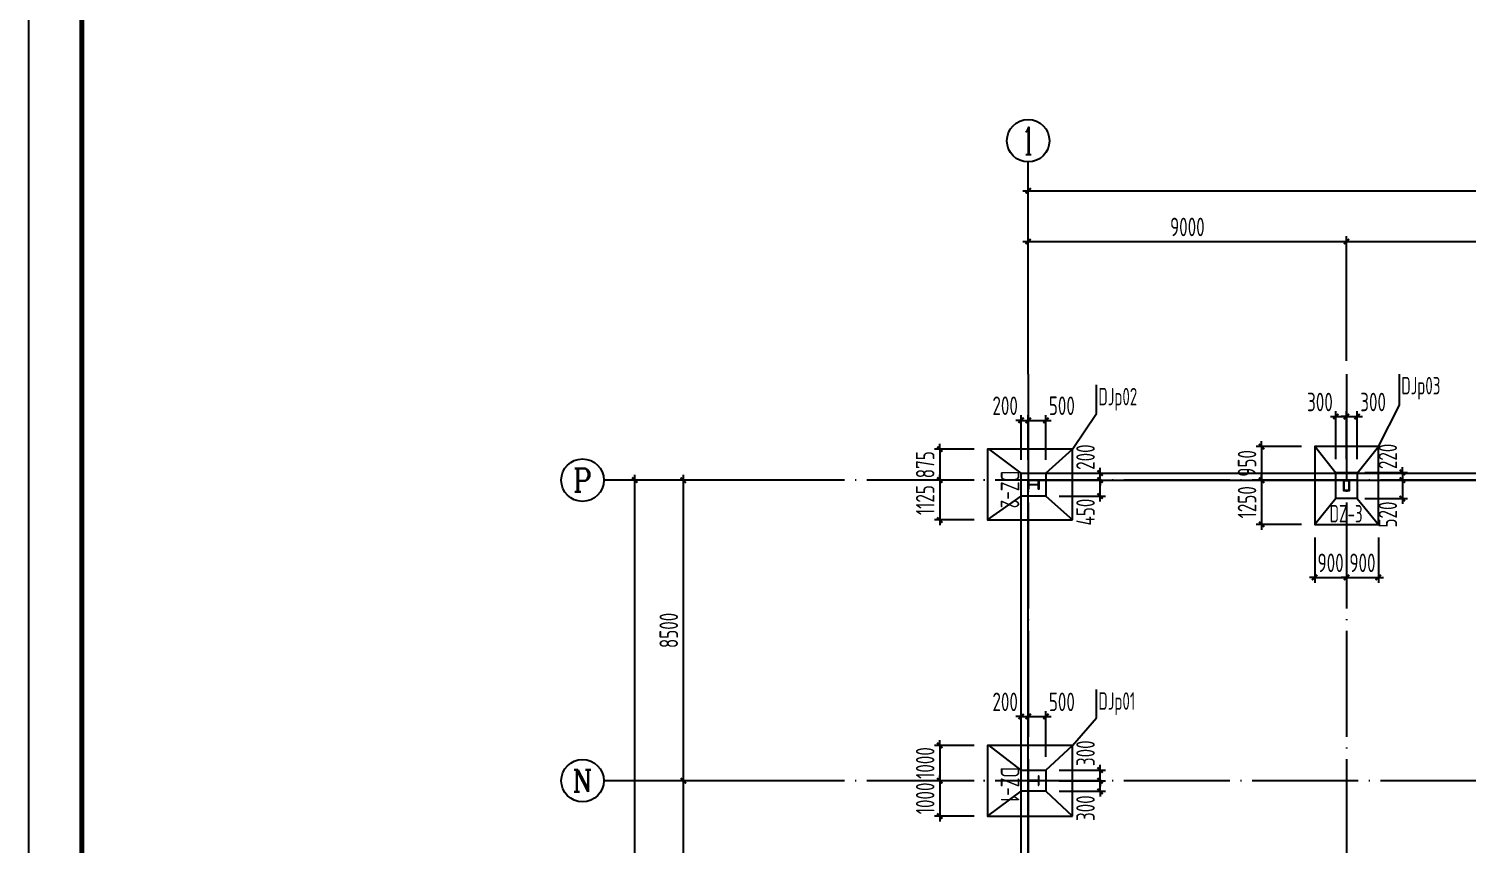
# Model space of a CAD drawing. Extents: x 753177 to 2169292, y -530934 to -273477.
# Drawn here: x 952536 to 993206, y -386173 to -363109 of the extents above; entities that cross this region are included whole.
import ezdxf
from ezdxf.enums import TextEntityAlignment as Align

# ---------------------------------------------------------------- set-up
doc = ezdxf.new("R2010")
doc.units = 0
doc.header["$LTSCALE"] = 1500
doc.header["$MEASUREMENT"] = 0
doc.linetypes.add('DOTE', pattern=[2.42, 2, -0.2, 0.02, -0.2])
doc.layers.get('Defpoints').update_dxf_attribs({"color": 252})
for name, color, linetype in [('00-tk', 151, 'Continuous'), ('AXIS', 3, 'Continuous'), ('AXIS_TEXT', 7, 'Continuous'), ('BASE', 7, 'Continuous'), ('BASE_DIM', 3, 'Continuous'), ('BASE_NUM', 7, 'Continuous'), ('DIM', 3, 'Continuous'), ('M_Prof', 2, 'Continuous'), ('TEXT', 7, 'Continuous'), ('梁__实线', 140, 'Continuous')]:
    doc.layers.add(name, color=color, linetype=linetype)
doc.layers.add('TK', color=252, linetype='Continuous', lineweight=13)
doc.styles.add('_TCH_AXIS', font='COMPLEX', dxfattribs={"bigfont": 'GBCBIG'})
doc.styles.add('COMPLEX', font='COMPLEX')
doc.styles.add('H360', font='Tssdeng.shx', dxfattribs={"width": 0.65, "height": 360, "bigfont": 'tssdchn.shx'})
doc.styles.add('TSSD_Dimension', font='Tssdeng.shx', dxfattribs={"width": 0.7, "bigfont": 'hztxt.shx'})
doc.styles.add('TSSD_Label', font='Tssdeng.shx', dxfattribs={"width": 0.7, "bigfont": 'hztxt.shx'})
doc.dimstyles.new('TSSD_150_150', dxfattribs={"dimtxt": 525, "dimasz": 150, "dimexe": 150, "dimexo": 375, "dimgap": 150, "dimtad": 1, "dimdec": 0, "dimzin": 0, "dimdsep": 46, "dimtxsty": 'TSSD_Dimension', "dimblk": 'ARCHTICK', "dimblk1": 'ARCHTICK', "dimblk2": 'ARCHTICK', "dimcen": 0, "dimdle": 150, "dimclrt": 7, "dimadec": 0, "dimazin": 0, "dimtfac": 1, "dimtdec": 0, "dimtix": 1, "dimtmove": 2, "dimatfit": 3, "dimfxl": 0, "dimtolj": 1, "dimtzin": 0, "dimarcsym": 0})

# ---------------------------------------------------------------- blocks, each defined once
blk = doc.blocks.new('A$C16496DF1')
at = {"layer": '00-tk'}
blk.add_line((176850, 1500), (3750, 1500), dxfattribs=at)
at = {"layer": '00-tk', "linetype": 'Continuous'}
blk.add_line((178350, 0), (0, 0), dxfattribs=at)
at = {"layer": '00-tk', "const_width": 150}
blk.add_lwpolyline([(3750, 124650), (176850, 124650), (176850, 1500), (3750, 1500)], close=True, dxfattribs=at)
blk = doc.blocks.new('_ArchTick')
at = {"color": 0, "linetype": 'ByBlock', "const_width": 0.4}
blk.add_lwpolyline([(-0.5, -0.5), (0.5, 0.5)], dxfattribs=at)
blk = doc.blocks.new('*D50')
at = {"layer": 'AXIS', "color": 0, "lineweight": -2, "transparency": 16777216}
for p, q in [((593375, 172245), (593375, 175770)), ((602375, 172245), (602375, 175770)), ((593225, 175620), (602525, 175620))]:
    blk.add_line(p, q, dxfattribs=at)
at = {"layer": 'Defpoints', "color": 0, "transparency": 16777216}
for p in [(602375, 175620), (593375, 171870), (602375, 171870)]:
    blk.add_point(p, dxfattribs=at)
at = {"layer": 'AXIS', "color": 0, "lineweight": -2, "transparency": 16777216, "xscale": 150, "yscale": 150, "zscale": 150, "rotation": 180}
blk.add_blockref('_ArchTick', (593375, 175620), dxfattribs=at)
at = {"layer": 'AXIS', "color": 0, "lineweight": -2, "transparency": 16777216, "xscale": 150, "yscale": 150, "zscale": 150}
blk.add_blockref('_ArchTick', (602375, 175620), dxfattribs=at)
at = {"layer": 'AXIS', "color": 7, "transparency": 16777216, "insert": (597875, 176033), "char_height": 525, "attachment_point": 5, "style": 'TSSD_Dimension'}
blk.add_mtext('\\A1;9000', dxfattribs=at)
blk = doc.blocks.new('*D63')
at = {"layer": 'AXIS', "color": 0, "lineweight": -2, "transparency": 16777216}
for p, q in [((587000, 160370), (583475, 160370)), ((583625, 151720), (583625, 160520)), ((587000, 151870), (583475, 151870))]:
    blk.add_line(p, q, dxfattribs=at)
at = {"layer": 'Defpoints', "color": 0, "transparency": 16777216}
for p in [(583625, 160370), (587375, 160370), (587375, 151870)]:
    blk.add_point(p, dxfattribs=at)
at = {"layer": 'AXIS', "color": 0, "lineweight": -2, "transparency": 16777216, "xscale": 150, "yscale": 150, "zscale": 150}
for p, rotation in [((583625, 160370), 90), ((583625, 151870), 270)]:
    blk.add_blockref('_ArchTick', p, dxfattribs=dict(at, rotation=rotation))
at = {"layer": 'AXIS', "color": 7, "transparency": 16777216, "insert": (583213, 156120), "char_height": 525, "attachment_point": 5, "rotation": 90, "style": 'TSSD_Dimension'}
blk.add_mtext('\\A1;8500', dxfattribs=at)
blk = doc.blocks.new('*D64')
at = {"layer": 'AXIS', "color": 0, "lineweight": -2, "transparency": 16777216}
for p, q in [((587000, 168870), (583475, 168870)), ((583625, 160220), (583625, 169020)), ((587000, 160370), (583475, 160370))]:
    blk.add_line(p, q, dxfattribs=at)
at = {"layer": 'Defpoints', "color": 0, "transparency": 16777216}
for p in [(583625, 168870), (587375, 168870), (587375, 160370)]:
    blk.add_point(p, dxfattribs=at)
at = {"layer": 'AXIS', "color": 0, "lineweight": -2, "transparency": 16777216, "xscale": 150, "yscale": 150, "zscale": 150}
for p, rotation in [((583625, 168870), 90), ((583625, 160370), 270)]:
    blk.add_blockref('_ArchTick', p, dxfattribs=dict(at, rotation=rotation))
at = {"layer": 'AXIS', "color": 7, "transparency": 16777216, "insert": (583213, 164620), "char_height": 525, "attachment_point": 5, "rotation": 90, "style": 'TSSD_Dimension'}
blk.add_mtext('\\A1;8500', dxfattribs=at)
blk = doc.blocks.new('_AXISO')
blk.add_circle((0, 0), 0.5)
at = {"layer": 'AXIS_TEXT', "style": 'COMPLEX', "width": 1.041667}
blk.add_attdef('A', text='', height=0.56, dxfattribs=at).set_placement((-0.25, -0.28), (0.25, -0.28), align=Align.FIT)
blk = doc.blocks.new('*D66')
at = {"layer": 'Defpoints', "color": 0, "transparency": 16777216}
for p in [(582250, 168870), (588523, 168870), (588523, 58370)]:
    blk.add_point(p, dxfattribs=at)
at = {"layer": 'DIM', "color": 0, "lineweight": -2, "transparency": 16777216}
for p, q in [((588148, 168870), (582100, 168870)), ((582250, 58220), (582250, 169020)), ((588148, 58370), (582100, 58370))]:
    blk.add_line(p, q, dxfattribs=at)
at = {"layer": 'DIM', "color": 0, "lineweight": -2, "transparency": 16777216, "xscale": 150, "yscale": 150, "zscale": 150}
for p, rotation in [((582250, 168870), 90), ((582250, 58370), 270)]:
    blk.add_blockref('_ArchTick', p, dxfattribs=dict(at, rotation=rotation))
at = {"layer": 'DIM', "color": 7, "transparency": 16777216, "insert": (581838, 113620), "char_height": 525, "attachment_point": 5, "rotation": 90, "style": 'TSSD_Dimension'}
blk.add_mtext('\\A1;110500', dxfattribs=at)
blk = doc.blocks.new('*D67')
at = {"layer": 'Defpoints', "color": 0, "transparency": 16777216}
for p in [(629375, 177057), (593375, 174158), (629375, 174158)]:
    blk.add_point(p, dxfattribs=at)
at = {"layer": 'DIM', "color": 0, "lineweight": -2, "transparency": 16777216}
for p, q in [((593225, 177057), (629525, 177057)), ((593375, 174533), (593375, 177207)), ((629375, 174533), (629375, 177207))]:
    blk.add_line(p, q, dxfattribs=at)
at = {"layer": 'DIM', "color": 0, "lineweight": -2, "transparency": 16777216, "xscale": 150, "yscale": 150, "zscale": 150, "rotation": 180}
blk.add_blockref('_ArchTick', (593375, 177057), dxfattribs=at)
at = {"layer": 'DIM', "color": 0, "lineweight": -2, "transparency": 16777216, "xscale": 150, "yscale": 150, "zscale": 150}
blk.add_blockref('_ArchTick', (629375, 177057), dxfattribs=at)
at = {"layer": 'DIM', "color": 7, "transparency": 16777216, "insert": (611375, 177470), "char_height": 525, "attachment_point": 5, "style": 'TSSD_Dimension'}
blk.add_mtext('\\A1;36000', dxfattribs=at)
blk = doc.blocks.new('*D73')
at = {"layer": 'AXIS', "color": 0, "lineweight": -2, "transparency": 16777216}
for p, q in [((602375, 172245), (602375, 175770)), ((611375, 172245), (611375, 175770)), ((602225, 175620), (611525, 175620))]:
    blk.add_line(p, q, dxfattribs=at)
at = {"layer": 'Defpoints', "color": 0, "transparency": 16777216}
for p in [(611375, 175620), (602375, 171870), (611375, 171870)]:
    blk.add_point(p, dxfattribs=at)
at = {"layer": 'AXIS', "color": 0, "lineweight": -2, "transparency": 16777216, "xscale": 150, "yscale": 150, "zscale": 150, "rotation": 180}
blk.add_blockref('_ArchTick', (602375, 175620), dxfattribs=at)
at = {"layer": 'AXIS', "color": 0, "lineweight": -2, "transparency": 16777216, "xscale": 150, "yscale": 150, "zscale": 150}
blk.add_blockref('_ArchTick', (611375, 175620), dxfattribs=at)
at = {"layer": 'AXIS', "color": 7, "transparency": 16777216, "insert": (606875, 176033), "char_height": 525, "attachment_point": 5, "style": 'TSSD_Dimension'}
blk.add_mtext('\\A1;9000', dxfattribs=at)
blk = doc.blocks.new('A$C01EB0BB3')
at = {"layer": 'M_Prof'}
for points in [[(300, 110500), (300, 110250), (288, 110250), (288, 110371), (12, 110371), (12, 110250), (0, 110250), (0, 110500), (12, 110500), (12, 110379), (288, 110379), (288, 110500)], [(8925, 110500), (9075, 110500), (9075, 110200), (8925, 110200)], [(8931, 110494), (9069, 110494), (9069, 110206), (8931, 110206)], [(300, 101875), (300, 102125), (288, 102125), (288, 102004), (12, 102004), (12, 102125), (0, 102125), (0, 101875), (12, 101875), (12, 101996), (288, 101996), (288, 101875)]]:
    blk.add_lwpolyline(points, close=True, dxfattribs=at)
blk = doc.blocks.new('*D76')
at = {"layer": 'BASE_DIM', "color": 0, "lineweight": -2, "transparency": 16777216}
for p, q in [((978293, -375001), (978293, -374851)), ((979268, -375001), (978143, -375001)), ((978293, -375001), (978293, -375876)), ((979268, -375876), (978143, -375876)), ((978293, -375876), (978293, -376026))]:
    blk.add_line(p, q, dxfattribs=at)
at = {"layer": 'Defpoints', "color": 0, "transparency": 16777216}
for p in [(979643, -375001), (978293, -375876), (979643, -375876)]:
    blk.add_point(p, dxfattribs=at)
at = {"layer": 'BASE_DIM', "color": 0, "lineweight": -2, "transparency": 16777216, "xscale": 150, "yscale": 150, "zscale": 150}
for p, rotation in [((978293, -375001), 270), ((978293, -375876), 90)]:
    blk.add_blockref('_ArchTick', p, dxfattribs=dict(at, rotation=rotation))
at = {"layer": 'BASE_DIM', "color": 7, "transparency": 16777216, "insert": (977881, -375439), "char_height": 525, "attachment_point": 5, "rotation": 90, "style": 'TSSD_Dimension'}
blk.add_mtext('\\A1;875', dxfattribs=at)
blk = doc.blocks.new('*D77')
at = {"layer": 'BASE_DIM', "color": 0, "lineweight": -2, "transparency": 16777216}
for p, q in [((978293, -375876), (978293, -375726)), ((979268, -375876), (978143, -375876)), ((978293, -375876), (978293, -377001)), ((979268, -377001), (978143, -377001)), ((978293, -377001), (978293, -377151))]:
    blk.add_line(p, q, dxfattribs=at)
at = {"layer": 'Defpoints', "color": 0, "transparency": 16777216}
for p in [(979643, -375876), (978293, -377001), (979643, -377001)]:
    blk.add_point(p, dxfattribs=at)
at = {"layer": 'BASE_DIM', "color": 0, "lineweight": -2, "transparency": 16777216, "xscale": 150, "yscale": 150, "zscale": 150}
for p, rotation in [((978293, -375876), 270), ((978293, -377001), 90)]:
    blk.add_blockref('_ArchTick', p, dxfattribs=dict(at, rotation=rotation))
at = {"layer": 'BASE_DIM', "color": 7, "transparency": 16777216, "insert": (977881, -376439), "char_height": 525, "attachment_point": 5, "rotation": 90, "style": 'TSSD_Dimension'}
blk.add_mtext('\\A1;1125', dxfattribs=at)
blk = doc.blocks.new('*D78')
at = {"layer": 'Defpoints', "color": 0, "transparency": 16777216}
for p in [(980793, -374184), (980593, -375676), (980793, -375676)]:
    blk.add_point(p, dxfattribs=at)
at = {"layer": 'DIM', "color": 0, "lineweight": -2, "transparency": 16777216}
for p, q in [((980593, -375301), (980593, -374034)), ((980793, -375301), (980793, -374034)), ((980593, -374184), (980443, -374184)), ((980593, -374184), (980793, -374184)), ((980793, -374184), (980943, -374184))]:
    blk.add_line(p, q, dxfattribs=at)
at = {"layer": 'DIM', "color": 0, "lineweight": -2, "transparency": 16777216, "xscale": 150, "yscale": 150, "zscale": 150}
blk.add_blockref('_ArchTick', (980593, -374184), dxfattribs=at)
at = {"layer": 'DIM', "color": 0, "lineweight": -2, "transparency": 16777216, "xscale": 150, "yscale": 150, "zscale": 150, "rotation": 180}
blk.add_blockref('_ArchTick', (980793, -374184), dxfattribs=at)
at = {"layer": 'DIM', "color": 7, "transparency": 16777216, "insert": (980142, -373771), "char_height": 525, "attachment_point": 5, "style": 'TSSD_Dimension'}
blk.add_mtext('\\A1;200', dxfattribs=at)
blk = doc.blocks.new('*D79')
at = {"layer": 'Defpoints', "color": 0, "transparency": 16777216}
for p in [(981293, -374184), (980793, -375676), (981293, -375676)]:
    blk.add_point(p, dxfattribs=at)
at = {"layer": 'DIM', "color": 0, "lineweight": -2, "transparency": 16777216}
for p, q in [((980793, -375301), (980793, -374034)), ((981293, -375301), (981293, -374034)), ((980643, -374184), (981443, -374184))]:
    blk.add_line(p, q, dxfattribs=at)
at = {"layer": 'DIM', "color": 0, "lineweight": -2, "transparency": 16777216, "xscale": 150, "yscale": 150, "zscale": 150, "rotation": 180}
blk.add_blockref('_ArchTick', (980793, -374184), dxfattribs=at)
at = {"layer": 'DIM', "color": 0, "lineweight": -2, "transparency": 16777216, "xscale": 150, "yscale": 150, "zscale": 150}
blk.add_blockref('_ArchTick', (981293, -374184), dxfattribs=at)
at = {"layer": 'DIM', "color": 7, "transparency": 16777216, "insert": (981745, -373771), "char_height": 525, "attachment_point": 5, "style": 'TSSD_Dimension'}
blk.add_mtext('\\A1;500', dxfattribs=at)
blk = doc.blocks.new('*D80')
at = {"layer": 'Defpoints', "color": 0, "transparency": 16777216}
for p in [(981293, -375876), (982826, -375876), (981293, -376326)]:
    blk.add_point(p, dxfattribs=at)
at = {"layer": 'DIM', "color": 0, "lineweight": -2, "transparency": 16777216}
for p, q in [((982826, -376476), (982826, -375726)), ((981668, -375876), (982976, -375876)), ((981668, -376326), (982976, -376326))]:
    blk.add_line(p, q, dxfattribs=at)
at = {"layer": 'DIM', "color": 0, "lineweight": -2, "transparency": 16777216, "xscale": 150, "yscale": 150, "zscale": 150}
for p, rotation in [((982826, -375876), 90), ((982826, -376326), 270)]:
    blk.add_blockref('_ArchTick', p, dxfattribs=dict(at, rotation=rotation))
at = {"layer": 'DIM', "color": 7, "transparency": 16777216, "insert": (982414, -376778), "char_height": 525, "attachment_point": 5, "rotation": 90, "style": 'TSSD_Dimension'}
blk.add_mtext('\\A1;450', dxfattribs=at)
blk = doc.blocks.new('*D81')
at = {"layer": 'Defpoints', "color": 0, "transparency": 16777216}
for p in [(981293, -375676), (982826, -375676), (981293, -375876)]:
    blk.add_point(p, dxfattribs=at)
at = {"layer": 'DIM', "color": 0, "lineweight": -2, "transparency": 16777216}
for p, q in [((981668, -375676), (982976, -375676)), ((982826, -375676), (982826, -375526)), ((982826, -375876), (982826, -375676)), ((981668, -375876), (982976, -375876)), ((982826, -375876), (982826, -376026))]:
    blk.add_line(p, q, dxfattribs=at)
at = {"layer": 'DIM', "color": 0, "lineweight": -2, "transparency": 16777216, "xscale": 150, "yscale": 150, "zscale": 150}
for p, rotation in [((982826, -375676), 270), ((982826, -375876), 90)]:
    blk.add_blockref('_ArchTick', p, dxfattribs=dict(at, rotation=rotation))
at = {"layer": 'DIM', "color": 7, "transparency": 16777216, "insert": (982414, -375224), "char_height": 525, "attachment_point": 5, "rotation": 90, "style": 'TSSD_Dimension'}
blk.add_mtext('\\A1;200', dxfattribs=at)
blk = doc.blocks.new('*D96')
at = {"layer": 'BASE_DIM', "color": 0, "lineweight": -2, "transparency": 16777216}
for p, q in [((988893, -377501), (988893, -378776)), ((989793, -377501), (989793, -378776)), ((988893, -378626), (988743, -378626)), ((988893, -378626), (989793, -378626)), ((989793, -378626), (989943, -378626))]:
    blk.add_line(p, q, dxfattribs=at)
at = {"layer": 'Defpoints', "color": 0, "transparency": 16777216}
for p in [(988893, -377126), (989793, -377126), (989793, -378626)]:
    blk.add_point(p, dxfattribs=at)
at = {"layer": 'BASE_DIM', "color": 0, "lineweight": -2, "transparency": 16777216, "xscale": 150, "yscale": 150, "zscale": 150}
blk.add_blockref('_ArchTick', (988893, -378626), dxfattribs=at)
at = {"layer": 'BASE_DIM', "color": 0, "lineweight": -2, "transparency": 16777216, "xscale": 150, "yscale": 150, "zscale": 150, "rotation": 180}
blk.add_blockref('_ArchTick', (989793, -378626), dxfattribs=at)
at = {"layer": 'BASE_DIM', "color": 7, "transparency": 16777216, "insert": (989343, -378214), "char_height": 525, "attachment_point": 5, "style": 'TSSD_Dimension'}
blk.add_mtext('\\A1;900', dxfattribs=at)
blk = doc.blocks.new('*D97')
at = {"layer": 'BASE_DIM', "color": 0, "lineweight": -2, "transparency": 16777216}
for p, q in [((989793, -377501), (989793, -378776)), ((990693, -377501), (990693, -378776)), ((989793, -378626), (989643, -378626)), ((989793, -378626), (990693, -378626)), ((990693, -378626), (990843, -378626))]:
    blk.add_line(p, q, dxfattribs=at)
at = {"layer": 'Defpoints', "color": 0, "transparency": 16777216}
for p in [(989793, -377126), (990693, -377126), (990693, -378626)]:
    blk.add_point(p, dxfattribs=at)
at = {"layer": 'BASE_DIM', "color": 0, "lineweight": -2, "transparency": 16777216, "xscale": 150, "yscale": 150, "zscale": 150}
blk.add_blockref('_ArchTick', (989793, -378626), dxfattribs=at)
at = {"layer": 'BASE_DIM', "color": 0, "lineweight": -2, "transparency": 16777216, "xscale": 150, "yscale": 150, "zscale": 150, "rotation": 180}
blk.add_blockref('_ArchTick', (990693, -378626), dxfattribs=at)
at = {"layer": 'BASE_DIM', "color": 7, "transparency": 16777216, "insert": (990243, -378214), "char_height": 525, "attachment_point": 5, "style": 'TSSD_Dimension'}
blk.add_mtext('\\A1;900', dxfattribs=at)
blk = doc.blocks.new('*D98')
at = {"layer": 'BASE_DIM', "color": 0, "lineweight": -2, "transparency": 16777216}
for p, q in [((988518, -374926), (987243, -374926)), ((987393, -374926), (987393, -374776)), ((987393, -374926), (987393, -375876)), ((988518, -375876), (987243, -375876)), ((987393, -375876), (987393, -376026))]:
    blk.add_line(p, q, dxfattribs=at)
at = {"layer": 'Defpoints', "color": 0, "transparency": 16777216}
for p in [(988893, -374926), (987393, -375876), (988893, -375876)]:
    blk.add_point(p, dxfattribs=at)
at = {"layer": 'BASE_DIM', "color": 0, "lineweight": -2, "transparency": 16777216, "xscale": 150, "yscale": 150, "zscale": 150}
for p, rotation in [((987393, -374926), 270), ((987393, -375876), 90)]:
    blk.add_blockref('_ArchTick', p, dxfattribs=dict(at, rotation=rotation))
at = {"layer": 'BASE_DIM', "color": 7, "transparency": 16777216, "insert": (986981, -375401), "char_height": 525, "attachment_point": 5, "rotation": 90, "style": 'TSSD_Dimension'}
blk.add_mtext('\\A1;950', dxfattribs=at)
blk = doc.blocks.new('*D99')
at = {"layer": 'BASE_DIM', "color": 0, "lineweight": -2, "transparency": 16777216}
for p, q in [((987393, -375876), (987393, -375726)), ((988518, -375876), (987243, -375876)), ((987393, -375876), (987393, -377126)), ((988518, -377126), (987243, -377126)), ((987393, -377126), (987393, -377276))]:
    blk.add_line(p, q, dxfattribs=at)
at = {"layer": 'Defpoints', "color": 0, "transparency": 16777216}
for p in [(988893, -375876), (987393, -377126), (988893, -377126)]:
    blk.add_point(p, dxfattribs=at)
at = {"layer": 'BASE_DIM', "color": 0, "lineweight": -2, "transparency": 16777216, "xscale": 150, "yscale": 150, "zscale": 150}
for p, rotation in [((987393, -375876), 270), ((987393, -377126), 90)]:
    blk.add_blockref('_ArchTick', p, dxfattribs=dict(at, rotation=rotation))
at = {"layer": 'BASE_DIM', "color": 7, "transparency": 16777216, "insert": (986981, -376501), "char_height": 525, "attachment_point": 5, "rotation": 90, "style": 'TSSD_Dimension'}
blk.add_mtext('\\A1;1250', dxfattribs=at)
blk = doc.blocks.new('*D100')
at = {"layer": 'Defpoints', "color": 0, "transparency": 16777216}
for p in [(989793, -374077), (989493, -375656), (989793, -375656)]:
    blk.add_point(p, dxfattribs=at)
at = {"layer": 'DIM', "color": 0, "lineweight": -2, "transparency": 16777216}
for p, q in [((989343, -374077), (989943, -374077)), ((989493, -375281), (989493, -373927)), ((989793, -375281), (989793, -373927))]:
    blk.add_line(p, q, dxfattribs=at)
at = {"layer": 'DIM', "color": 0, "lineweight": -2, "transparency": 16777216, "xscale": 150, "yscale": 150, "zscale": 150, "rotation": 180}
blk.add_blockref('_ArchTick', (989493, -374077), dxfattribs=at)
at = {"layer": 'DIM', "color": 0, "lineweight": -2, "transparency": 16777216, "xscale": 150, "yscale": 150, "zscale": 150}
blk.add_blockref('_ArchTick', (989793, -374077), dxfattribs=at)
at = {"layer": 'DIM', "color": 7, "transparency": 16777216, "insert": (989042, -373665), "char_height": 525, "attachment_point": 5, "style": 'TSSD_Dimension'}
blk.add_mtext('\\A1;300', dxfattribs=at)
blk = doc.blocks.new('*D101')
at = {"layer": 'Defpoints', "color": 0, "transparency": 16777216}
for p in [(990093, -374077), (989793, -375656), (990093, -375656)]:
    blk.add_point(p, dxfattribs=at)
at = {"layer": 'DIM', "color": 0, "lineweight": -2, "transparency": 16777216}
for p, q in [((989793, -374077), (989643, -374077)), ((989793, -375281), (989793, -373927)), ((989793, -374077), (990093, -374077)), ((990093, -375281), (990093, -373927)), ((990093, -374077), (990243, -374077))]:
    blk.add_line(p, q, dxfattribs=at)
at = {"layer": 'DIM', "color": 0, "lineweight": -2, "transparency": 16777216, "xscale": 150, "yscale": 150, "zscale": 150}
blk.add_blockref('_ArchTick', (989793, -374077), dxfattribs=at)
at = {"layer": 'DIM', "color": 0, "lineweight": -2, "transparency": 16777216, "xscale": 150, "yscale": 150, "zscale": 150, "rotation": 180}
blk.add_blockref('_ArchTick', (990093, -374077), dxfattribs=at)
at = {"layer": 'DIM', "color": 7, "transparency": 16777216, "insert": (990545, -373665), "char_height": 525, "attachment_point": 5, "style": 'TSSD_Dimension'}
blk.add_mtext('\\A1;300', dxfattribs=at)
blk = doc.blocks.new('*D102')
at = {"layer": 'Defpoints', "color": 0, "transparency": 16777216}
for p in [(989939, -375656), (990093, -375876), (991372, -375876)]:
    blk.add_point(p, dxfattribs=at)
at = {"layer": 'DIM', "color": 0, "lineweight": -2, "transparency": 16777216}
for p, q in [((990314, -375656), (991522, -375656)), ((991372, -375656), (991372, -375506)), ((991372, -375656), (991372, -375876)), ((990468, -375876), (991522, -375876)), ((991372, -375876), (991372, -376026))]:
    blk.add_line(p, q, dxfattribs=at)
at = {"layer": 'DIM', "color": 0, "lineweight": -2, "transparency": 16777216, "xscale": 150, "yscale": 150, "zscale": 150}
for p, rotation in [((991372, -375656), 270), ((991372, -375876), 90)]:
    blk.add_blockref('_ArchTick', p, dxfattribs=dict(at, rotation=rotation))
at = {"layer": 'DIM', "color": 7, "transparency": 16777216, "insert": (990960, -375204), "char_height": 525, "attachment_point": 5, "rotation": 90, "style": 'TSSD_Dimension'}
blk.add_mtext('\\A1;220', dxfattribs=at)
blk = doc.blocks.new('*D103')
at = {"layer": 'Defpoints', "color": 0, "transparency": 16777216}
for p in [(990093, -375876), (989939, -376396), (991372, -376396)]:
    blk.add_point(p, dxfattribs=at)
at = {"layer": 'DIM', "color": 0, "lineweight": -2, "transparency": 16777216}
for p, q in [((991372, -375726), (991372, -376546)), ((990468, -375876), (991522, -375876)), ((990314, -376396), (991522, -376396))]:
    blk.add_line(p, q, dxfattribs=at)
at = {"layer": 'DIM', "color": 0, "lineweight": -2, "transparency": 16777216, "xscale": 150, "yscale": 150, "zscale": 150}
for p, rotation in [((991372, -375876), 90), ((991372, -376396), 270)]:
    blk.add_blockref('_ArchTick', p, dxfattribs=dict(at, rotation=rotation))
at = {"layer": 'DIM', "color": 7, "transparency": 16777216, "insert": (990960, -376848), "char_height": 525, "attachment_point": 5, "rotation": 90, "style": 'TSSD_Dimension'}
blk.add_mtext('\\A1;520', dxfattribs=at)
blk = doc.blocks.new('*D110')
at = {"layer": 'BASE_DIM', "color": 0, "lineweight": -2, "transparency": 16777216}
for p, q in [((979268, -383376), (978143, -383376)), ((978293, -383376), (978293, -383226)), ((978293, -383376), (978293, -384376)), ((979268, -384376), (978143, -384376)), ((978293, -384376), (978293, -384526))]:
    blk.add_line(p, q, dxfattribs=at)
at = {"layer": 'Defpoints', "color": 0, "transparency": 16777216}
for p in [(979643, -383376), (978293, -384376), (979643, -384376)]:
    blk.add_point(p, dxfattribs=at)
at = {"layer": 'BASE_DIM', "color": 0, "lineweight": -2, "transparency": 16777216, "xscale": 150, "yscale": 150, "zscale": 150}
for p, rotation in [((978293, -383376), 270), ((978293, -384376), 90)]:
    blk.add_blockref('_ArchTick', p, dxfattribs=dict(at, rotation=rotation))
at = {"layer": 'BASE_DIM', "color": 7, "transparency": 16777216, "insert": (977881, -383876), "char_height": 525, "attachment_point": 5, "rotation": 90, "style": 'TSSD_Dimension'}
blk.add_mtext('\\A1;1000', dxfattribs=at)
blk = doc.blocks.new('*D111')
at = {"layer": 'BASE_DIM', "color": 0, "lineweight": -2, "transparency": 16777216}
for p, q in [((978293, -384376), (978293, -384226)), ((979268, -384376), (978143, -384376)), ((978293, -384376), (978293, -385376)), ((979268, -385376), (978143, -385376)), ((978293, -385376), (978293, -385526))]:
    blk.add_line(p, q, dxfattribs=at)
at = {"layer": 'Defpoints', "color": 0, "transparency": 16777216}
for p in [(979643, -384376), (978293, -385376), (979643, -385376)]:
    blk.add_point(p, dxfattribs=at)
at = {"layer": 'BASE_DIM', "color": 0, "lineweight": -2, "transparency": 16777216, "xscale": 150, "yscale": 150, "zscale": 150}
for p, rotation in [((978293, -384376), 270), ((978293, -385376), 90)]:
    blk.add_blockref('_ArchTick', p, dxfattribs=dict(at, rotation=rotation))
at = {"layer": 'BASE_DIM', "color": 7, "transparency": 16777216, "insert": (977881, -384876), "char_height": 525, "attachment_point": 5, "rotation": 90, "style": 'TSSD_Dimension'}
blk.add_mtext('\\A1;1000', dxfattribs=at)
blk = doc.blocks.new('*D112')
at = {"layer": 'Defpoints', "color": 0, "transparency": 16777216}
for p in [(980793, -382559), (980593, -384076), (980793, -384076)]:
    blk.add_point(p, dxfattribs=at)
at = {"layer": 'DIM', "color": 0, "lineweight": -2, "transparency": 16777216}
for p, q in [((980593, -382559), (980443, -382559)), ((980593, -383701), (980593, -382409)), ((980593, -382559), (980793, -382559)), ((980793, -383701), (980793, -382409)), ((980793, -382559), (980943, -382559))]:
    blk.add_line(p, q, dxfattribs=at)
at = {"layer": 'DIM', "color": 0, "lineweight": -2, "transparency": 16777216, "xscale": 150, "yscale": 150, "zscale": 150}
blk.add_blockref('_ArchTick', (980593, -382559), dxfattribs=at)
at = {"layer": 'DIM', "color": 0, "lineweight": -2, "transparency": 16777216, "xscale": 150, "yscale": 150, "zscale": 150, "rotation": 180}
blk.add_blockref('_ArchTick', (980793, -382559), dxfattribs=at)
at = {"layer": 'DIM', "color": 7, "transparency": 16777216, "insert": (980142, -382146), "char_height": 525, "attachment_point": 5, "style": 'TSSD_Dimension'}
blk.add_mtext('\\A1;200', dxfattribs=at)
blk = doc.blocks.new('*D113')
at = {"layer": 'Defpoints', "color": 0, "transparency": 16777216}
for p in [(981293, -382559), (980793, -384076), (981293, -384076)]:
    blk.add_point(p, dxfattribs=at)
at = {"layer": 'DIM', "color": 0, "lineweight": -2, "transparency": 16777216}
for p, q in [((980643, -382559), (981443, -382559)), ((980793, -383701), (980793, -382409)), ((981293, -383701), (981293, -382409))]:
    blk.add_line(p, q, dxfattribs=at)
at = {"layer": 'DIM', "color": 0, "lineweight": -2, "transparency": 16777216, "xscale": 150, "yscale": 150, "zscale": 150, "rotation": 180}
blk.add_blockref('_ArchTick', (980793, -382559), dxfattribs=at)
at = {"layer": 'DIM', "color": 0, "lineweight": -2, "transparency": 16777216, "xscale": 150, "yscale": 150, "zscale": 150}
blk.add_blockref('_ArchTick', (981293, -382559), dxfattribs=at)
at = {"layer": 'DIM', "color": 7, "transparency": 16777216, "insert": (981745, -382146), "char_height": 525, "attachment_point": 5, "style": 'TSSD_Dimension'}
blk.add_mtext('\\A1;500', dxfattribs=at)
blk = doc.blocks.new('*D114')
at = {"layer": 'Defpoints', "color": 0, "transparency": 16777216}
for p in [(981293, -384376), (981293, -384676), (982826, -384376)]:
    blk.add_point(p, dxfattribs=at)
at = {"layer": 'DIM', "color": 0, "lineweight": -2, "transparency": 16777216}
for p, q in [((982826, -384376), (982826, -384226)), ((981668, -384376), (982976, -384376)), ((981668, -384676), (982976, -384676)), ((982826, -384676), (982826, -384376)), ((982826, -384676), (982826, -384826))]:
    blk.add_line(p, q, dxfattribs=at)
at = {"layer": 'DIM', "color": 0, "lineweight": -2, "transparency": 16777216, "xscale": 150, "yscale": 150, "zscale": 150}
for p, rotation in [((982826, -384376), 270), ((982826, -384676), 90)]:
    blk.add_blockref('_ArchTick', p, dxfattribs=dict(at, rotation=rotation))
at = {"layer": 'DIM', "color": 7, "transparency": 16777216, "insert": (982414, -385153), "char_height": 525, "attachment_point": 5, "rotation": 90, "style": 'TSSD_Dimension'}
blk.add_mtext('\\A1;300', dxfattribs=at)
blk = doc.blocks.new('*D115')
at = {"layer": 'Defpoints', "color": 0, "transparency": 16777216}
for p in [(981293, -384076), (982826, -384076), (981293, -384376)]:
    blk.add_point(p, dxfattribs=at)
at = {"layer": 'DIM', "color": 0, "lineweight": -2, "transparency": 16777216}
for p, q in [((981668, -384076), (982976, -384076)), ((982826, -384076), (982826, -383926)), ((982826, -384376), (982826, -384076)), ((981668, -384376), (982976, -384376)), ((982826, -384376), (982826, -384526))]:
    blk.add_line(p, q, dxfattribs=at)
at = {"layer": 'DIM', "color": 0, "lineweight": -2, "transparency": 16777216, "xscale": 150, "yscale": 150, "zscale": 150}
for p, rotation in [((982826, -384076), 270), ((982826, -384376), 90)]:
    blk.add_blockref('_ArchTick', p, dxfattribs=dict(at, rotation=rotation))
at = {"layer": 'DIM', "color": 7, "transparency": 16777216, "insert": (982414, -383599), "char_height": 525, "attachment_point": 5, "rotation": 90, "style": 'TSSD_Dimension'}
blk.add_mtext('\\A1;300', dxfattribs=at)
blk = doc.blocks.new('A$C72AE6952')
at = {"layer": 'AXIS'}
for p, q in [((0, 113500), (0, 119500)), ((-6000, 110500), (-12000, 110500)), ((-6000, 102000), (-12000, 102000))]:
    blk.add_line(p, q, dxfattribs=at)
at = {"layer": 'AXIS', "color": 252, "linetype": 'DOTE'}
for p, q in [((0, 113500), (0, -3000)), ((9000, 113500), (9000, -3000)), ((42000, 110500), (-6000, 110500)), ((42000, 102000), (-6000, 102000))]:
    blk.add_line(p, q, dxfattribs=at)
at = {"layer": 'AXIS'}
ref = blk.add_blockref('_AXISO', (0, 120100), dxfattribs=dict(at, xscale=1200, yscale=1200, zscale=1200))
ref.add_attrib('A', '1', dxfattribs={"layer": 'AXIS_TEXT', "height": 772.1, "style": '_TCH_AXIS'}).set_placement((-165.4, 119714), (165.4, 119714), align=Align.FIT)
ref = blk.add_blockref('_AXISO', (-12600, 110500), dxfattribs=dict(at, xscale=1200, yscale=1200, zscale=1200))
ref.add_attrib('A', 'P', dxfattribs={"layer": 'AXIS_TEXT', "height": 652.9, "style": '_TCH_AXIS'}).set_placement((-12864.3, 110173.6), (-12335.7, 110173.6), align=Align.FIT)
ref = blk.add_blockref('_AXISO', (-12600, 102000), dxfattribs=dict(at, xscale=1200, yscale=1200, zscale=1200))
ref.add_attrib('A', 'N', dxfattribs={"layer": 'AXIS_TEXT', "height": 622.9, "style": '_TCH_AXIS'}).set_placement((-12881.8, 101688.6), (-12318.2, 101688.6), align=Align.FIT)
for p1, p2, picture, middle in [((0, 113500), (9000, 113500), '*D50', (4500, 117662.5)), ((9000, 113500), (18000, 113500), '*D73', (13500, 117662.5)), ((-6000, 102000), (-6000, 110500), '*D64', (-10162.5, 106250)), ((-6000, 93500), (-6000, 102000), '*D63', (-10162.5, 97750))]:
    dim = blk.add_aligned_dim(p1=p1, p2=p2, distance=3750, dimstyle='TSSD_150_150', dxfattribs=at)
    dim.commit()
    dim.dimension.update_dxf_attribs({"geometry": picture, "text_midpoint": middle, "insert": (-593375.3, -58370.2)})
at = {"layer": 'DIM'}
dim = blk.add_linear_dim(base=(36000, 118687.1), p1=(0, 115787.5), p2=(36000, 115787.5), dimstyle='TSSD_150_150', dxfattribs=at)
dim.commit()
dim.dimension.update_dxf_attribs({"geometry": '*D67', "text_midpoint": (18000, 119099.6), "insert": (-593375.3, -58370.2)})
dim = blk.add_linear_dim(base=(-11125.3, 110500), p1=(-4852.4, 0), p2=(-4852.4, 110500), angle=90, dimstyle='TSSD_150_150', dxfattribs=at)
dim.commit()
dim.dimension.update_dxf_attribs({"geometry": '*D66', "text_midpoint": (-11537.8, 55250), "insert": (-593375.3, -58370.2)})

msp = doc.modelspace()

# ---------------------------------------------------------------- linework, layer by layer
at = {"linetype": 'ByBlock'}
for p, q in [((991293.1, -373750.6), (991293.1, -372873.8)), ((982728.7, -373987.2), (982728.7, -373183.1)), ((990693.2, -374926.1), (991293.1, -373750.6)), ((982043.2, -375001.1), (982728.7, -373987.2)), ((982728.7, -382597.8), (982728.7, -381793.7)), ((982043.2, -383376.1), (982728.7, -382597.8))]:
    msp.add_line(p, q, dxfattribs=at)
at = {"layer": 'BASE'}
for p, q in [((989493.2, -375676.1), (988893.2, -374926.1)), ((990093.2, -375676.1), (990693.2, -374926.1)), ((980593.2, -375676.1), (979693.2, -375001.1)), ((981293.2, -375676.1), (982043.2, -375001.1)), ((979643.2, -377001.1), (980593.2, -376326.1)), ((981293.2, -376326.1), (982043.2, -377001.1)), ((989493.2, -376396.1), (988893.2, -377126.1)), ((990093.2, -376396.1), (990693.2, -377126.1)), ((980593.2, -384076.1), (979693.2, -383376.1)), ((981293.2, -384076.1), (982043.2, -383376.1)), ((979643.2, -385376.1), (980593.2, -384676.1)), ((981293.2, -384676.1), (982043.2, -385376.1))]:
    msp.add_line(p, q, dxfattribs=at)
for points in [[(990693.2, -377126.1), (990693.2, -374926.1), (988893.2, -374926.1), (988893.2, -377126.1)], [(982043.2, -377001.1), (982043.2, -375001.1), (979643.2, -375001.1), (979643.2, -377001.1)], [(981293.2, -375676.1), (981293.2, -376326.1), (980593.2, -376326.1), (980593.2, -375676.1)], [(990093.2, -375656.1), (990093.2, -376396.1), (989493.2, -376396.1), (989493.2, -375656.1)], [(982043.2, -385376.1), (982043.2, -383376.1), (979643.2, -383376.1), (979643.2, -385376.1)], [(981293.2, -384076.1), (981293.2, -384676.1), (980593.2, -384676.1), (980593.2, -384076.1)]]:
    msp.add_lwpolyline(points, close=True, dxfattribs=at)
at = {"layer": 'DIM', "color": 0, "ltscale": 100}
for p, q in [((991293.1, -373750.6), (991293.1, -372873.8)), ((982728.7, -373987.2), (982728.7, -373183.1)), ((982728.7, -382597.8), (982728.7, -381793.7))]:
    msp.add_line(p, q, dxfattribs=at)
at = {"layer": '梁__实线'}
for points in [[(980593.2, -375676.1), (1016993.2, -375676.1), (1016993.2, -486576.1), (980593.2, -486576.1)], [(980793.2, -375876.1), (1016793.2, -375876.1), (1016793.2, -486376.1), (980793.2, -486376.1)]]:
    msp.add_lwpolyline(points, close=True, dxfattribs=at)

# ---------------------------------------------------------------- block references
for name in ['A$C72AE6952', 'A$C01EB0BB3']:
    msp.add_blockref(name, (980793.2, -486376.1))
at = {"layer": 'TK', "color": 2, "linetype": 'ByBlock', "rotation": 270}
msp.add_blockref('A$C16496DF1', (952536, -351876.7), dxfattribs=at)

# ---------------------------------------------------------------- texts
at = {"layer": 'BASE_NUM', "style": 'TSSD_Label', "width": 0.7}
for s, p in [('DZ-2', (980017.3, -375610.4)), ('DZ-1', (980017.3, -383985.4))]:
    msp.add_text(s, height=525, rotation=270, dxfattribs=at).set_placement(p)
at = {"layer": 'TEXT', "style": 'H360', "width": 0.65}
for s, p in [('DJp02', (982778.4, -373759.5)), ('DJp03', (991342.8, -373450.2)), ('DZ-3', (989315.9, -377072.4)), ('DJp01', (982778.4, -382370.2))]:
    msp.add_text(s, height=495, dxfattribs=at).set_placement(p)

# ---------------------------------------------------------------- dimensions: what is measured, and where the dimension line sits
at = {"layer": 'BASE_DIM'}
for p1, p2, distance, picture, middle in [((979643.2, -375001.1), (979643.2, -375876.1), -1350, '*D76', (977880.7, -375438.6)), ((988893.2, -374926.1), (988893.2, -375876.1), -1500, '*D98', (986980.7, -375401.1)), ((979643.2, -375876.1), (979643.2, -377001.1), -1350, '*D77', (977880.7, -376438.6)), ((988893.2, -375876.1), (988893.2, -377126.1), -1500, '*D99', (986980.7, -376501.1)), ((988893.2, -377126.1), (989793.2, -377126.1), -1500, '*D96', (989343.2, -378213.6)), ((989793.2, -377126.1), (990693.2, -377126.1), -1500, '*D97', (990243.2, -378213.6)), ((979643.2, -383376.1), (979643.2, -384376.1), -1350, '*D110', (977880.7, -383876.1)), ((979643.2, -384376.1), (979643.2, -385376.1), -1350, '*D111', (977880.7, -384876.1))]:
    dim = msp.add_aligned_dim(p1=p1, p2=p2, distance=distance, dimstyle='TSSD_150_150', dxfattribs=at)
    dim.commit()
    dim.dimension.update_dxf_attribs({"geometry": picture, "text_midpoint": middle})
at = {"layer": 'DIM'}
for base, p1, p2, picture, middle in [((989793.2, -374077.3), (989493.2, -375656.1), (989793.2, -375656.1), '*D100', (989041.6, -373664.8)), ((990093.2, -374077.3), (989793.2, -375656.1), (990093.2, -375656.1), '*D101', (990544.8, -373664.8)), ((980793.2, -374183.9), (980593.2, -375676.1), (980793.2, -375676.1), '*D78', (980141.6, -373771.4)), ((981293.2, -374183.9), (980793.2, -375676.1), (981293.2, -375676.1), '*D79', (981744.8, -373771.4)), ((980793.2, -382558.9), (980593.2, -384076.1), (980793.2, -384076.1), '*D112', (980141.6, -382146.4)), ((981293.2, -382558.9), (980793.2, -384076.1), (981293.2, -384076.1), '*D113', (981744.8, -382146.4))]:
    dim = msp.add_linear_dim(base=base, p1=p1, p2=p2, dimstyle='TSSD_150_150', dxfattribs=at)
    dim.commit()
    dim.dimension.update_dxf_attribs({"geometry": picture, "text_midpoint": middle, "dimtype": 160})
for base, p1, p2, angle, picture, middle in [((982826.3, -375676.1), (981293.2, -375876.1), (981293.2, -375676.1), 90, '*D81', (982413.8, -375224.4)), ((991372.4, -375876.1), (989938.7, -375656.1), (990093.2, -375876.1), 270, '*D102', (990959.9, -375204.4)), ((982826.3, -375876.1), (981293.2, -376326.1), (981293.2, -375876.1), 90, '*D80', (982413.8, -376777.7)), ((991372.4, -376396.1), (990093.2, -375876.1), (989938.7, -376396.1), 270, '*D103', (990959.9, -376847.7)), ((982826.3, -384076.1), (981293.2, -384376.1), (981293.2, -384076.1), 90, '*D115', (982413.8, -383599.4)), ((982826.3, -384376.1), (981293.2, -384676.1), (981293.2, -384376.1), 90, '*D114', (982413.8, -385152.7))]:
    dim = msp.add_linear_dim(base=base, p1=p1, p2=p2, angle=angle, dimstyle='TSSD_150_150', dxfattribs=at)
    dim.commit()
    dim.dimension.update_dxf_attribs({"geometry": picture, "text_midpoint": middle, "dimtype": 160})

doc.saveas('drawing.dxf')
